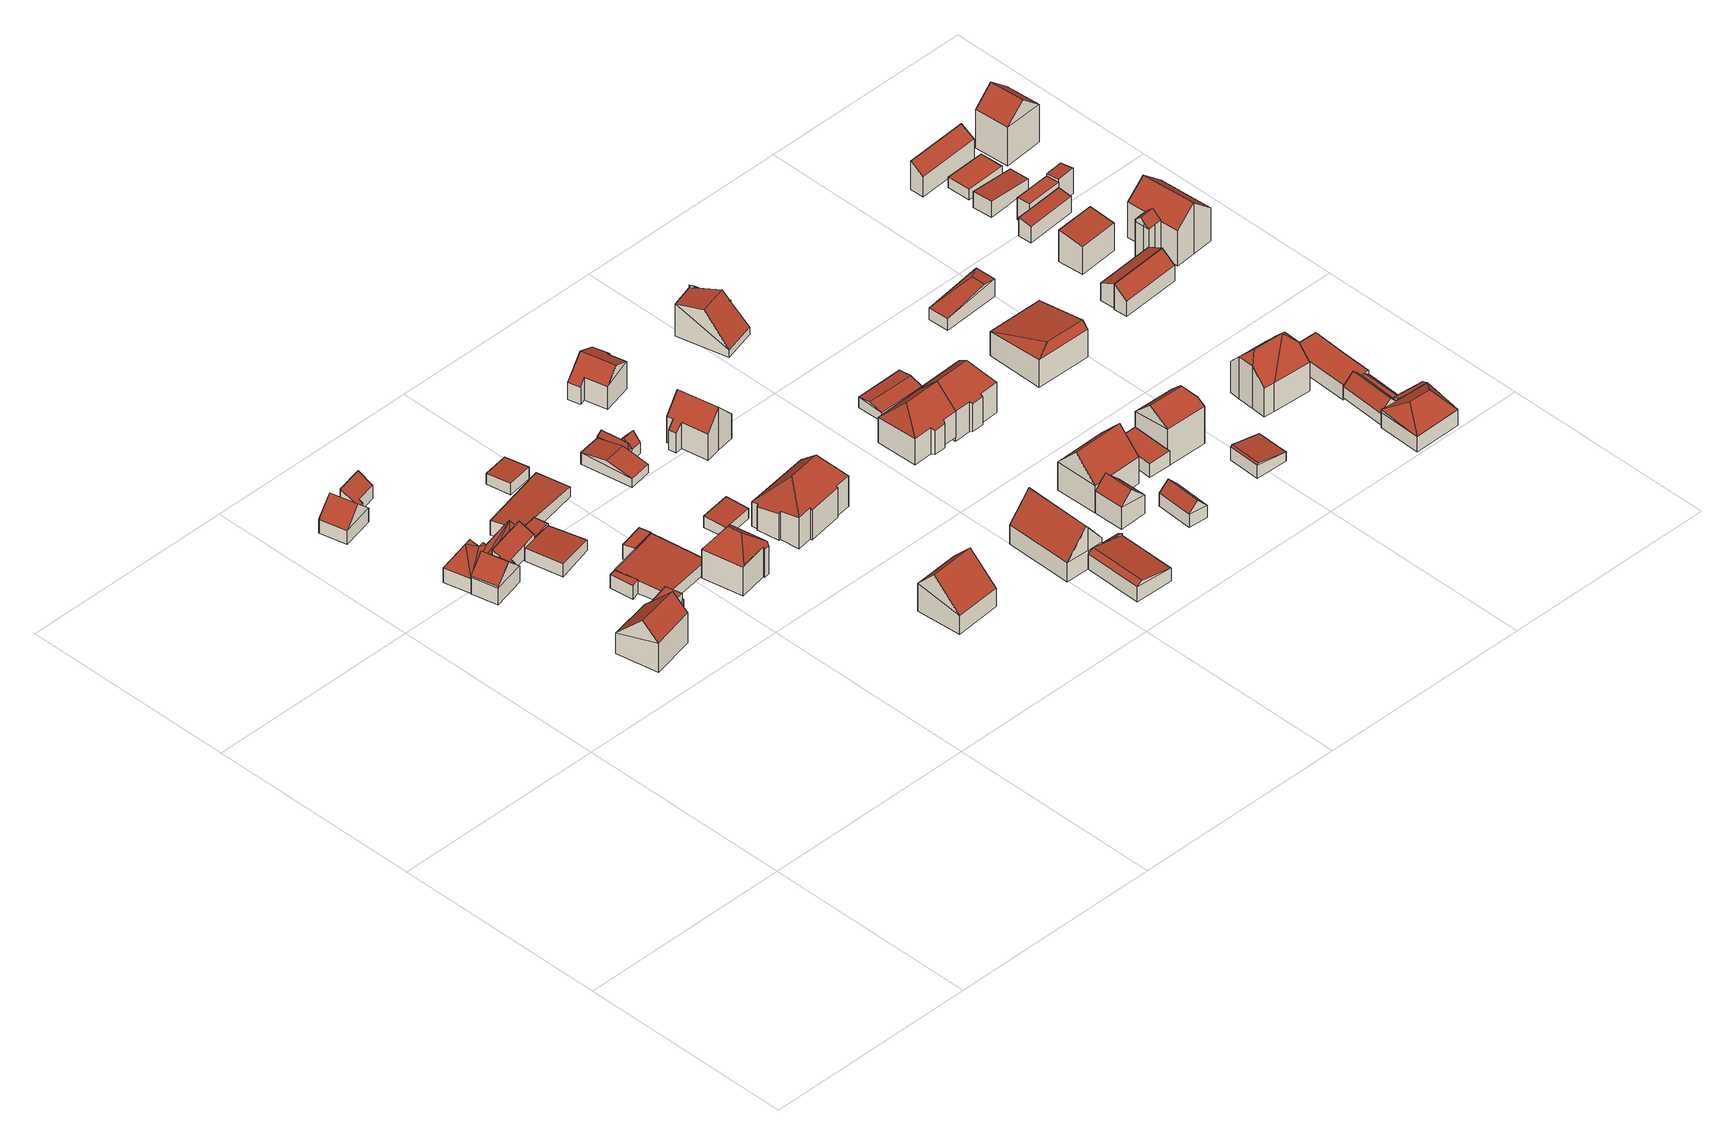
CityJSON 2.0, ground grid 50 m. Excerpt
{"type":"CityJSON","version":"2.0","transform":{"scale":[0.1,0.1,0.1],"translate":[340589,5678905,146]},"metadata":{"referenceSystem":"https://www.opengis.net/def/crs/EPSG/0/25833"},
"CityObjects":{
"building1":{"type":"Building","attributes":{"Dachtyp_tdc":"tdcFreeFormRoof","Gemeindeschluessel":14729160,"Dachneigung":44.29,"QualitaetDacherkennung":62,"Geometrietyp2DReferenz":"3000","function":"31001_9998","roofType":"5000","measuredHeight":11.26},"geometry":[{"type":"MultiSurface","lod":"2","boundaries":[[[0,1,2,3]],[[1,4,5,2]],[[4,6,7,5]],[[6,8,9,7]],[[8,0,3,9]],[[10,8,6,4,11]],[[1,0,10,11]],[[4,1,11]],[[0,8,10]],[[3,2,5,7,9]]],"semantics":{"surfaces":[{"type":"WallSurface"},{"type":"RoofSurface"},{"type":"GroundSurface"}],"values":[0,0,0,0,0,1,1,0,0,2]}}]},
"building2":{"type":"Building","attributes":{"Gemeindeschluessel":14729160,"Geometrietyp2DReferenz":"3000","function":"31001_9998","roofType":"9999"},"children":["building2-1","building2-2"]},
"building2-1":{"type":"BuildingPart","attributes":{"Dachtyp_tdc":"tdcPolyFlatRoof","Dachneigung":32.42,"QualitaetDacherkennung":75,"Geometrietyp2DReferenz":"3000","roofType":"2100","measuredHeight":5.47},"parents":["building2"],"geometry":[{"type":"MultiSurface","lod":"2","boundaries":[[[12,13,14,15]],[[13,16,17,14]],[[16,18,19,17]],[[20,21,22,23,24]],[[21,12,15,22]],[[21,20,25,18,16,13,12]],[[15,14,17,19,23,22]],[[24,25,20]],[[23,19,18,25,24]]],"semantics":{"surfaces":[{"type":"WallSurface"},{"type":"RoofSurface"},{"type":"GroundSurface"},{"type":"ClosureSurface"}],"values":[0,0,0,0,0,1,2,0,3]}}]},
"building2-2":{"type":"BuildingPart","attributes":{"Dachtyp_tdc":"tdcGableRoof","Dachneigung":44.5,"QualitaetDacherkennung":77,"Geometrietyp2DReferenz":"3000","roofType":"3100","measuredHeight":7.28},"parents":["building2"],"geometry":[{"type":"MultiSurface","lod":"2","boundaries":[[[26,24,23,27]],[[28,19,18]],[[28,29,30,19]],[[29,31,32,30]],[[31,26,27,32]],[[31,33,34,26]],[[24,34,33,29,28,25]],[[29,33,31]],[[26,34,24]],[[27,23,19,30,32]],[[18,25,28]],[[19,23,24,25,18]]],"semantics":{"surfaces":[{"type":"WallSurface"},{"type":"RoofSurface"},{"type":"GroundSurface"},{"type":"ClosureSurface"}],"values":[0,0,0,0,0,1,1,0,0,2,0,3]}}]},
"building3":{"type":"Building","attributes":{"Gemeindeschluessel":14729160,"Geometrietyp2DReferenz":"3000","function":"31001_9998","roofType":"9999"},"children":["building3-1","building3-2"]},
"building3-1":{"type":"BuildingPart","attributes":{"Dachtyp_tdc":"tdcGableRoof","Dachneigung":43.63,"QualitaetDacherkennung":78,"Geometrietyp2DReferenz":"3000","roofType":"3100","measuredHeight":8.02},"parents":["building3"],"geometry":[{"type":"MultiSurface","lod":"2","boundaries":[[[35,36,37,38]],[[39,40,41,42,43]],[[40,44,45,41]],[[44,46,47,45]],[[46,35,38,47]],[[48,49,50,51]],[[36,50,49,44,40,39]],[[36,39,52]],[[44,49,48,46]],[[35,51,50,36]],[[46,48,51,35]],[[38,37,42,41,45,47]],[[43,52,39]],[[42,37,36,52,43]]],"semantics":{"surfaces":[{"type":"WallSurface"},{"type":"RoofSurface"},{"type":"GroundSurface"},{"type":"ClosureSurface"}],"values":[0,0,0,0,0,1,1,0,0,0,0,2,0,3]}}]},
"building3-2":{"type":"BuildingPart","attributes":{"Dachtyp_tdc":"tdcPolyFlatRoof","Dachneigung":31.48,"QualitaetDacherkennung":49,"Geometrietyp2DReferenz":"3000","roofType":"2100","measuredHeight":5.36},"parents":["building3"],"geometry":[{"type":"MultiSurface","lod":"2","boundaries":[[[53,54,55,56]],[[54,57,58,55]],[[57,59,60,58]],[[59,43,42,60]],[[61,62,63,37,36]],[[62,64,65,63]],[[64,53,56,65]],[[64,62,61,52,43,59,57,54,53]],[[56,55,58,60,42,37,63,65]],[[36,52,61]],[[37,42,43,52,36]]],"semantics":{"surfaces":[{"type":"WallSurface"},{"type":"RoofSurface"},{"type":"GroundSurface"},{"type":"ClosureSurface"}],"values":[0,0,0,0,0,0,0,1,2,0,3]}}]},
"building4":{"type":"Building","attributes":{"Dachtyp_tdc":"tdcFreeFormRoof","Gemeindeschluessel":14729160,"Dachneigung":59.2,"QualitaetDacherkennung":17,"Geometrietyp2DReferenz":"3000","function":"31001_9998","roofType":"5000","measuredHeight":8.73},"geometry":[{"type":"MultiSurface","lod":"2","boundaries":[[[66,67,68,69]],[[67,70,71,68]],[[70,72,73,71]],[[72,74,75,73]],[[74,76,77,75]],[[76,78,79,77]],[[78,80,81,79]],[[80,82,83,81]],[[82,84,85,83]],[[84,86,87,85]],[[86,66,69,87]],[[88,89,90]],[[89,86,91]],[[86,89,88]],[[92,89,91]],[[86,93,91]],[[84,93,86]],[[82,93,84]],[[93,82,80]],[[93,80,78]],[[78,91,93]],[[76,91,78]],[[91,76,74]],[[92,91,74,72]],[[89,92,72,70]],[[90,89,70,67]],[[88,90,67,66]],[[88,66,86]],[[69,68,71,73,75,77,79,81,83,85,87]]],"semantics":{"surfaces":[{"type":"WallSurface"},{"type":"RoofSurface"},{"type":"GroundSurface"}],"values":[0,0,0,0,0,0,0,0,0,0,0,1,1,1,1,1,1,1,1,1,1,1,1,1,1,1,1,1,2]}}]},
"building5":{"type":"Building","attributes":{"Gemeindeschluessel":14729160,"Geometrietyp2DReferenz":"3000","function":"31001_9998","roofType":"9999"},"children":["building5-1","building5-2","building5-3","building5-4"]},
"building5-1":{"type":"BuildingPart","attributes":{"Dachtyp_tdc":"tdcPolyFlatRoof","Dachneigung":0,"QualitaetDacherkennung":71,"Geometrietyp2DReferenz":"3000","roofType":"1000","measuredHeight":3.62},"parents":["building5"],"geometry":[{"type":"MultiSurface","lod":"2","boundaries":[[[94,95,96,97,98]],[[99,100,101,102,103]],[[100,94,98,101]],[[100,99,95,94]],[[98,97,102,101]],[[103,96,95,99]],[[103,102,97,96]]],"semantics":{"surfaces":[{"type":"WallSurface"},{"type":"RoofSurface"},{"type":"GroundSurface"},{"type":"ClosureSurface"}],"values":[0,0,0,1,2,0,3]}}]},
"building5-2":{"type":"BuildingPart","attributes":{"Dachtyp_tdc":"tdcPolyFlatRoof","Dachneigung":2.89,"QualitaetDacherkennung":55,"Geometrietyp2DReferenz":"3000","roofType":"2100","measuredHeight":3.48},"parents":["building5"],"geometry":[{"type":"MultiSurface","lod":"2","boundaries":[[[104,105,106,107]],[[105,108,109,106]],[[108,110,111,109]],[[110,112,113,111]],[[114,115,116,117]],[[118,103,102,119,120]],[[96,104,107,97]],[[96,103,118,121,122,115,114,112,110,108,105,104]],[[107,106,109,111,113,117,116,119,102,97]],[[117,113,112,114]],[[120,121,118]],[[119,116,115,122,121,120]],[[97,102,103,96]]],"semantics":{"surfaces":[{"type":"WallSurface"},{"type":"RoofSurface"},{"type":"GroundSurface"},{"type":"ClosureSurface"}],"values":[0,0,0,0,0,0,0,1,2,3,0,3,3]}}]},
"building5-3":{"type":"BuildingPart","attributes":{"Dachtyp_tdc":"tdcPolyFlatRoof","Dachneigung":0,"QualitaetDacherkennung":49,"Geometrietyp2DReferenz":"3000","roofType":"1000","measuredHeight":4.43},"parents":["building5"],"geometry":[{"type":"MultiSurface","lod":"2","boundaries":[[[123,124,125,113,112]],[[124,126,127,125]],[[126,128,114,117,127]],[[128,126,124,123]],[[113,125,127,117]],[[112,114,128,123]],[[112,113,117,114]]],"semantics":{"surfaces":[{"type":"WallSurface"},{"type":"RoofSurface"},{"type":"GroundSurface"},{"type":"ClosureSurface"}],"values":[0,0,0,1,2,0,3]}}]},
"building5-4":{"type":"BuildingPart","attributes":{"Dachtyp_tdc":"tdcPolyFlatRoof","Dachneigung":0,"QualitaetDacherkennung":79,"Geometrietyp2DReferenz":"3000","roofType":"1000","measuredHeight":3.35},"parents":["building5"],"geometry":[{"type":"MultiSurface","lod":"2","boundaries":[[[129,130,131,116,115]],[[130,132,133,131]],[[132,120,119,133]],[[120,132,130,129,121]],[[116,131,133,119]],[[115,121,129]],[[116,119,120,121,115]]],"semantics":{"surfaces":[{"type":"WallSurface"},{"type":"RoofSurface"},{"type":"GroundSurface"},{"type":"ClosureSurface"}],"values":[0,0,0,1,2,0,3]}}]},
"building6":{"type":"Building","attributes":{"Gemeindeschluessel":14729160,"Geometrietyp2DReferenz":"3000","function":"31001_9998","roofType":"9999"},"children":["building6-1","building6-2","building6-3"]},
"building6-1":{"type":"BuildingPart","attributes":{"Dachtyp_tdc":"tdcPolyFlatRoof","Dachneigung":3.39,"QualitaetDacherkennung":78,"Geometrietyp2DReferenz":"3000","roofType":"2100","measuredHeight":3.16},"parents":["building6"],"geometry":[{"type":"MultiSurface","lod":"2","boundaries":[[[134,135,136,137]],[[135,138,139,136]],[[138,140,141,139]],[[142,134,137,143]],[[142,140,138,135,134]],[[137,136,139,141,143]],[[142,143,141,140]]],"semantics":{"surfaces":[{"type":"WallSurface"},{"type":"RoofSurface"},{"type":"GroundSurface"},{"type":"ClosureSurface"}],"values":[0,0,0,0,1,2,3]}}]},
"building6-2":{"type":"BuildingPart","attributes":{"Dachtyp_tdc":"tdcPolyFlatRoof","Dachneigung":3.3,"QualitaetDacherkennung":78,"Geometrietyp2DReferenz":"3000","roofType":"2100","measuredHeight":3.62},"parents":["building6"],"geometry":[{"type":"MultiSurface","lod":"2","boundaries":[[[144,145,146,147,148]],[[145,149,150,146]],[[149,151,152,150]],[[151,153,154,152]],[[153,155,156,154]],[[155,157,158,156]],[[155,153,151,149,145,144,159,157]],[[158,147,146,150,152,154,156]],[[148,159,144]],[[147,158,157,159,148]]],"semantics":{"surfaces":[{"type":"WallSurface"},{"type":"RoofSurface"},{"type":"GroundSurface"},{"type":"ClosureSurface"}],"values":[0,0,0,0,0,0,1,2,0,3]}}]},
"building6-3":{"type":"BuildingPart","attributes":{"Dachtyp_tdc":"tdcPolyFlatRoof","Dachneigung":5.77,"QualitaetDacherkennung":72,"Geometrietyp2DReferenz":"3000","roofType":"2100","measuredHeight":3.43},"parents":["building6"],"geometry":[{"type":"MultiSurface","lod":"2","boundaries":[[[160,148,147,141,140]],[[161,162,156,158,157]],[[162,163,142,143,156]],[[163,162,161,159,148,160]],[[141,147,158,156,143]],[[161,157,159]],[[157,158,147,148,159]],[[140,142,163,160]],[[140,141,143,142]]],"semantics":{"surfaces":[{"type":"WallSurface"},{"type":"RoofSurface"},{"type":"GroundSurface"},{"type":"ClosureSurface"}],"values":[0,0,0,1,2,0,3,0,3]}}]},
"building7":{"type":"Building","attributes":{"Dachtyp_tdc":"tdcFreeFormRoof","Gemeindeschluessel":14729160,"Dachneigung":41.88,"QualitaetDacherkennung":69,"Geometrietyp2DReferenz":"3000","function":"31001_9998","roofType":"5000","measuredHeight":11.34},"geometry":[{"type":"MultiSurface","lod":"2","boundaries":[[[164,165,166,167]],[[165,168,169,166]],[[168,170,171,169]],[[170,172,173,171]],[[172,174,175,173]],[[174,176,177,175]],[[176,178,179,177]],[[178,164,167,179]],[[174,172,180,181,182,176]],[[183,168,165,164]],[[180,170,168,183,181]],[[182,181,183,164,178]],[[172,170,180]],[[178,176,182]],[[167,166,169,171,173,175,177,179]]],"semantics":{"surfaces":[{"type":"WallSurface"},{"type":"RoofSurface"},{"type":"GroundSurface"}],"values":[0,0,0,0,0,0,0,0,1,1,1,1,0,0,2]}}]},
"building8":{"type":"Building","attributes":{"Dachtyp_tdc":"tdcPolyFlatRoof","Gemeindeschluessel":14729160,"Dachneigung":2.56,"QualitaetDacherkennung":81,"Geometrietyp2DReferenz":"3000","function":"31001_9998","roofType":"2100","measuredHeight":2.87},"geometry":[{"type":"MultiSurface","lod":"2","boundaries":[[[184,185,186,187]],[[185,188,189,186]],[[188,190,191,189]],[[190,184,187,191]],[[190,188,185,184]],[[187,186,189,191]]],"semantics":{"surfaces":[{"type":"WallSurface"},{"type":"RoofSurface"},{"type":"GroundSurface"}],"values":[0,0,0,0,1,2]}}]},
"building9":{"type":"Building","attributes":{"Dachtyp_tdc":"tdcGableRoof","Gemeindeschluessel":14729160,"Dachneigung":45.86,"QualitaetDacherkennung":76,"Geometrietyp2DReferenz":"3000","function":"31001_9998","roofType":"3100","measuredHeight":11.27},"geometry":[{"type":"MultiSurface","lod":"2","boundaries":[[[192,193,194,195]],[[193,196,197,194]],[[196,198,199,197]],[[198,192,195,199]],[[196,193,200]],[[192,198,201]],[[193,192,201,200]],[[198,196,200,201]],[[195,194,197,199]]],"semantics":{"surfaces":[{"type":"WallSurface"},{"type":"RoofSurface"},{"type":"GroundSurface"}],"values":[0,0,0,0,0,0,1,1,2]}}]},
"building10":{"type":"Building","attributes":{"Dachtyp_tdc":"tdcPolyFlatRoof","Gemeindeschluessel":14729160,"Dachneigung":4.29,"QualitaetDacherkennung":71,"Geometrietyp2DReferenz":"3000","function":"31001_9998","roofType":"2100","measuredHeight":2.87},"geometry":[{"type":"MultiSurface","lod":"2","boundaries":[[[202,203,204,205]],[[203,206,207,204]],[[206,208,209,207]],[[208,202,205,209]],[[208,206,203,202]],[[205,204,207,209]]],"semantics":{"surfaces":[{"type":"WallSurface"},{"type":"RoofSurface"},{"type":"GroundSurface"}],"values":[0,0,0,0,1,2]}}]},
"building11":{"type":"Building","attributes":{"Gemeindeschluessel":14729160,"Geometrietyp2DReferenz":"3000","function":"31001_9998","roofType":"9999"},"children":["building11-1","building11-2","building11-3"]},
"building11-1":{"type":"BuildingPart","attributes":{"Dachtyp_tdc":"tdcGableRoof","Dachneigung":15.45,"QualitaetDacherkennung":62,"Geometrietyp2DReferenz":"3000","roofType":"3100","measuredHeight":3.83},"parents":["building11"],"geometry":[{"type":"MultiSurface","lod":"2","boundaries":[[[210,211,212,213]],[[214,215,216,217]],[[215,210,213,216]],[[210,215,218]],[[211,210,218,219,220]],[[215,214,219,218]],[[213,212,221,217,216]],[[214,217,221,222]],[[222,221,212,211]],[[222,223,220,219,214]],[[211,220,223,222]]],"semantics":{"surfaces":[{"type":"WallSurface"},{"type":"RoofSurface"},{"type":"GroundSurface"},{"type":"ClosureSurface"}],"values":[0,0,0,0,1,1,2,0,3,0,3]}}]},
"building11-2":{"type":"BuildingPart","attributes":{"Dachtyp_tdc":"tdcGableRoof","Dachneigung":49.62,"QualitaetDacherkennung":83,"Geometrietyp2DReferenz":"3000","roofType":"3100","measuredHeight":4.75},"parents":["building11"],"geometry":[{"type":"MultiSurface","lod":"2","boundaries":[[[224,225,226,227]],[[225,228,229,226]],[[228,230,231,229]],[[228,225,232]],[[225,224,233,234,232]],[[230,228,232,234,235]],[[227,226,229,231]],[[224,227,231,230]],[[235,234,233]],[[230,235,233,224]]],"semantics":{"surfaces":[{"type":"WallSurface"},{"type":"RoofSurface"},{"type":"GroundSurface"},{"type":"ClosureSurface"}],"values":[0,0,0,0,1,1,2,3,0,3]}}]},
"building11-3":{"type":"BuildingPart","attributes":{"Dachtyp_tdc":"tdcFreeFormRoof","Dachneigung":71.65,"QualitaetDacherkennung":43,"Geometrietyp2DReferenz":"3000","roofType":"5000","measuredHeight":4.68},"parents":["building11"],"geometry":[{"type":"MultiSurface","lod":"2","boundaries":[[[236,237,224,227,238]],[[239,223,222,221,231,230]],[[240,236,238,212,211]],[[241,223,239]],[[242,241,239,235,233,237,236]],[[242,236,240]],[[241,242,240,220,223]],[[238,227,231,221,212]],[[230,235,239]],[[224,237,233]],[[230,231,227,224]],[[230,224,233,235]],[[211,220,240]],[[212,221,222,211]],[[211,222,223,220]]],"semantics":{"surfaces":[{"type":"WallSurface"},{"type":"RoofSurface"},{"type":"GroundSurface"},{"type":"ClosureSurface"}],"values":[0,0,0,1,1,1,1,2,0,0,3,3,0,3,3]}}]},
"building12":{"type":"Building","attributes":{"Dachtyp_tdc":"tdcHipRoof","Gemeindeschluessel":14729160,"Dachneigung":47.53,"QualitaetDacherkennung":50,"Geometrietyp2DReferenz":"3000","function":"31001_9998","roofType":"3200","measuredHeight":13.21},"geometry":[{"type":"MultiSurface","lod":"2","boundaries":[[[243,244,245,246]],[[244,247,248,245]],[[247,249,250,248]],[[249,251,252,250]],[[251,253,254,252]],[[253,255,256,254]],[[255,257,258,256]],[[257,259,260,258]],[[259,261,262,260]],[[261,263,264,262]],[[263,265,266,264]],[[265,267,268,266]],[[267,269,270,268]],[[269,271,272,270]],[[271,273,274,272]],[[273,275,276,274]],[[275,243,246,276]],[[271,269,267,265,263,261,259,277]],[[257,255,253,251,249,247,278]],[[259,257,278,277]],[[247,244,243,275,273,271,277,278]],[[246,245,248,250,252,254,256,258,260,262,264,266,268,270,272,274,276]]],"semantics":{"surfaces":[{"type":"WallSurface"},{"type":"RoofSurface"},{"type":"GroundSurface"}],"values":[0,0,0,0,0,0,0,0,0,0,0,0,0,0,0,0,0,1,1,1,1,2]}}]},
"building13":{"type":"Building","attributes":{"Dachtyp_tdc":"tdcGableRoof","Gemeindeschluessel":14729160,"Dachneigung":47.39,"QualitaetDacherkennung":77,"Geometrietyp2DReferenz":"3000","function":"31001_9998","roofType":"3100","measuredHeight":10.68},"geometry":[{"type":"MultiSurface","lod":"2","boundaries":[[[279,280,281,282]],[[280,283,284,281]],[[283,285,286,284]],[[285,287,288,286]],[[287,289,290,288]],[[289,291,292,290]],[[291,293,294,292]],[[293,295,296,294]],[[295,297,298,296]],[[297,279,282,298]],[[293,291,289,287]],[[287,285,283,280,279,297,295,293]],[[282,281,284,286,288,290,292,294,296,298]]],"semantics":{"surfaces":[{"type":"WallSurface"},{"type":"RoofSurface"},{"type":"GroundSurface"}],"values":[0,0,0,0,0,0,0,0,0,0,1,1,2]}}]},
"building14":{"type":"Building","attributes":{"Dachtyp_tdc":"tdcFreeFormRoof","Gemeindeschluessel":14729160,"Dachneigung":42.83,"QualitaetDacherkennung":66,"Geometrietyp2DReferenz":"3000","function":"31001_9998","roofType":"5000","measuredHeight":8.63},"geometry":[{"type":"MultiSurface","lod":"2","boundaries":[[[299,300,301,302]],[[300,303,304,301]],[[303,305,306,304]],[[305,307,308,306]],[[307,309,310,308]],[[309,311,312,310]],[[311,313,314,312]],[[313,299,302,314]],[[315,309,307,305,303,316]],[[311,315,316,300,299,313]],[[303,300,316]],[[311,309,315]],[[302,301,304,306,308,310,312,314]]],"semantics":{"surfaces":[{"type":"WallSurface"},{"type":"RoofSurface"},{"type":"GroundSurface"}],"values":[0,0,0,0,0,0,0,0,1,1,0,0,2]}}]},
"building15":{"type":"Building","attributes":{"Gemeindeschluessel":14729160,"Geometrietyp2DReferenz":"3000","function":"31001_9998","roofType":"9999"},"children":["building15-1","building15-2","building15-3"]},
"building15-1":{"type":"BuildingPart","attributes":{"Dachtyp_tdc":"tdcGableRoof","Dachneigung":10.14,"QualitaetDacherkennung":45,"Geometrietyp2DReferenz":"3000","roofType":"3100","measuredHeight":4.62},"parents":["building15"],"geometry":[{"type":"MultiSurface","lod":"2","boundaries":[[[317,318,319,320]],[[321,322,323,324]],[[322,317,320,323]],[[317,322,325]],[[318,317,325,326]],[[322,321,327,328,326,325]],[[320,319,329,324,323]],[[321,324,329,330]],[[330,329,319,318]],[[331,328,327]],[[330,331,327,321]],[[318,326,328,331,330]]],"semantics":{"surfaces":[{"type":"WallSurface"},{"type":"RoofSurface"},{"type":"GroundSurface"},{"type":"ClosureSurface"}],"values":[0,0,0,0,1,1,2,3,3,0,3,3]}}]},
"building15-2":{"type":"BuildingPart","attributes":{"Dachtyp_tdc":"tdcPolyFlatRoof","Dachneigung":24.96,"QualitaetDacherkennung":44,"Geometrietyp2DReferenz":"3000","roofType":"2100","measuredHeight":3.6},"parents":["building15"],"geometry":[{"type":"MultiSurface","lod":"2","boundaries":[[[332,333,321,324,334]],[[335,332,334,336]],[[335,331,327,333,332]],[[334,324,329,336]],[[327,321,333]],[[330,329,324,321]],[[331,330,321,327]],[[335,336,329,330,331]]],"semantics":{"surfaces":[{"type":"WallSurface"},{"type":"RoofSurface"},{"type":"GroundSurface"},{"type":"ClosureSurface"}],"values":[0,0,1,2,0,3,3,3]}}]},
"building15-3":{"type":"BuildingPart","attributes":{"Dachtyp_tdc":"tdcGableRoof","Dachneigung":51.23,"QualitaetDacherkennung":53,"Geometrietyp2DReferenz":"3000","roofType":"3100","measuredHeight":10.99},"parents":["building15"],"geometry":[{"type":"MultiSurface","lod":"2","boundaries":[[[337,338,339,340]],[[338,341,335,336,339]],[[342,343,344,319,318]],[[343,337,340,344]],[[343,345,346,337]],[[347,348,346,345,349,350]],[[341,347,350,351]],[[351,350,349,342]],[[342,349,345,343]],[[338,348,347,341]],[[337,346,348,338]],[[340,339,336,329,319,344]],[[331,335,341,351,328]],[[331,330,329,336,335]],[[318,326,328,351,342]],[[319,329,330,318]],[[318,330,331,328,326]]],"semantics":{"surfaces":[{"type":"WallSurface"},{"type":"RoofSurface"},{"type":"GroundSurface"},{"type":"ClosureSurface"}],"values":[0,0,0,0,1,1,0,0,0,0,0,2,0,3,0,3,3]}}]},
"building16":{"type":"Building","attributes":{"Dachtyp_tdc":"tdcHipAndGableRoof","Gemeindeschluessel":14729160,"Dachneigung":43.55,"QualitaetDacherkennung":73,"Geometrietyp2DReferenz":"3000","function":"31001_9998","roofType":"5000","measuredHeight":11.09},"geometry":[{"type":"MultiSurface","lod":"2","boundaries":[[[352,353,354,355]],[[353,356,357,354]],[[356,358,359,357]],[[358,360,361,359]],[[360,362,363,361]],[[362,364,365,363]],[[364,366,367,365]],[[366,368,369,367]],[[368,352,355,369]],[[364,362,370]],[[362,360,358,356,353,352,368,370]],[[368,366,364,370]],[[355,354,357,359,361,363,365,367,369]]],"semantics":{"surfaces":[{"type":"WallSurface"},{"type":"RoofSurface"},{"type":"GroundSurface"}],"values":[0,0,0,0,0,0,0,0,0,1,1,1,2]}}]},
"building17":{"type":"Building","attributes":{"Gemeindeschluessel":14729160,"Geometrietyp2DReferenz":"3000","function":"31001_9998","roofType":"9999"},"children":["building17-1","building17-2"]},
"building17-1":{"type":"BuildingPart","attributes":{"Dachtyp_tdc":"tdcGableRoof","Dachneigung":46.91,"QualitaetDacherkennung":83,"Geometrietyp2DReferenz":"3000","roofType":"3100","measuredHeight":12.1},"parents":["building17"],"geometry":[{"type":"MultiSurface","lod":"2","boundaries":[[[371,372,373,374]],[[372,375,376,373]],[[377,371,374,378,379]],[[375,372,380]],[[371,377,381]],[[372,371,381,380]],[[377,382,383,375,380,381]],[[374,373,376,384,378]],[[384,376,375,383,385]],[[379,382,377]],[[379,378,384,385]],[[379,385,383,382]]],"semantics":{"surfaces":[{"type":"WallSurface"},{"type":"RoofSurface"},{"type":"GroundSurface"},{"type":"ClosureSurface"}],"values":[0,0,0,0,0,1,1,2,0,0,3,3]}}]},
"building17-2":{"type":"BuildingPart","attributes":{"Dachtyp_tdc":"tdcGableRoof","Dachneigung":45.16,"QualitaetDacherkennung":83,"Geometrietyp2DReferenz":"3000","roofType":"3100","measuredHeight":8.32},"parents":["building17"],"geometry":[{"type":"MultiSurface","lod":"2","boundaries":[[[386,379,378,387]],[[385,388,389,384]],[[388,386,387,389]],[[386,388,390]],[[379,386,390,391,382]],[[388,385,383,391,390]],[[387,378,384,389]],[[385,384,378,379]],[[382,391,383]],[[379,382,383,385]]],"semantics":{"surfaces":[{"type":"WallSurface"},{"type":"RoofSurface"},{"type":"GroundSurface"},{"type":"ClosureSurface"}],"values":[0,0,0,0,1,1,2,3,0,3]}}]},
"building18":{"type":"Building","attributes":{"Gemeindeschluessel":14729160,"Geometrietyp2DReferenz":"3000","function":"31001_9998","roofType":"9999"},"children":["building18-1","building18-2"]},
"building18-1":{"type":"BuildingPart","attributes":{"Dachtyp_tdc":"tdcPolyFlatRoof","Dachneigung":42.29,"QualitaetDacherkennung":52,"Geometrietyp2DReferenz":"3000","roofType":"2100","measuredHeight":8.62},"parents":["building18"],"geometry":[{"type":"MultiSurface","lod":"2","boundaries":[[[392,393,394,395,396,397]],[[398,399,400,401,402]],[[399,392,397,400]],[[399,398,403,404,393,392]],[[397,396,401,400]],[[402,403,398]],[[394,393,404]],[[401,396,395,402]],[[402,395,394,404,403]]],"semantics":{"surfaces":[{"type":"WallSurface"},{"type":"RoofSurface"},{"type":"GroundSurface"},{"type":"ClosureSurface"}],"values":[0,0,0,1,2,0,0,3,3]}}]},
"building18-2":{"type":"BuildingPart","attributes":{"Dachtyp_tdc":"tdcGableRoof","Dachneigung":53.35,"QualitaetDacherkennung":23,"Geometrietyp2DReferenz":"3000","roofType":"3100","measuredHeight":9.37},"parents":["building18"],"geometry":[{"type":"MultiSurface","lod":"2","boundaries":[[[405,406,407,408]],[[406,409,410,407]],[[409,402,401,410]],[[409,406,411]],[[406,405,394,404,412,411]],[[402,409,411,412,403]],[[408,407,410,401,396]],[[405,408,396,395]],[[395,396,401,402]],[[403,412,404]],[[395,394,405]],[[402,403,404,394,395]]],"semantics":{"surfaces":[{"type":"WallSurface"},{"type":"RoofSurface"},{"type":"GroundSurface"},{"type":"ClosureSurface"}],"values":[0,0,0,0,1,1,2,0,3,0,0,3]}}]},
"building19":{"type":"Building","attributes":{"Dachtyp_tdc":"tdcGableRoof","Gemeindeschluessel":14729160,"Dachneigung":47.07,"QualitaetDacherkennung":86,"Geometrietyp2DReferenz":"3000","function":"31001_9998","roofType":"3100","measuredHeight":5.53},"geometry":[{"type":"MultiSurface","lod":"2","boundaries":[[[413,414,415,416]],[[414,417,418,415]],[[417,419,420,418]],[[419,413,416,420]],[[417,414,421]],[[413,419,422]],[[414,413,422,421]],[[419,417,421,422]],[[416,415,418,420]]],"semantics":{"surfaces":[{"type":"WallSurface"},{"type":"RoofSurface"},{"type":"GroundSurface"}],"values":[0,0,0,0,0,0,1,1,2]}}]},
"building20":{"type":"Building","attributes":{"Dachtyp_tdc":"tdcGableRoof","Gemeindeschluessel":14729160,"Dachneigung":16.82,"QualitaetDacherkennung":42,"Geometrietyp2DReferenz":"3000","function":"31001_9998","roofType":"3100","measuredHeight":3.08},"geometry":[{"type":"MultiSurface","lod":"2","boundaries":[[[423,424,425,426]],[[424,427,428,425]],[[427,429,430,428]],[[429,423,426,430]],[[427,424,431]],[[423,429,432]],[[424,423,432,431]],[[429,427,431,432]],[[426,425,428,430]]],"semantics":{"surfaces":[{"type":"WallSurface"},{"type":"RoofSurface"},{"type":"GroundSurface"}],"values":[0,0,0,0,0,0,1,1,2]}}]},
"building21":{"type":"Building","attributes":{"Dachtyp_tdc":"tdcHipAndGableRoof","Gemeindeschluessel":14729160,"Dachneigung":43.87,"QualitaetDacherkennung":75,"Geometrietyp2DReferenz":"3000","function":"31001_9998","roofType":"5000","measuredHeight":12.11},"geometry":[{"type":"MultiSurface","lod":"2","boundaries":[[[433,434,435,436]],[[434,437,438,435]],[[437,439,440,438]],[[439,441,442,440]],[[441,443,444,442]],[[443,445,446,444]],[[445,447,448,446]],[[447,449,450,448]],[[449,433,436,450]],[[445,443,451]],[[443,441,439,451]],[[439,437,434,433,449,447,445,451]],[[436,435,438,440,442,444,446,448,450]]],"semantics":{"surfaces":[{"type":"WallSurface"},{"type":"RoofSurface"},{"type":"GroundSurface"}],"values":[0,0,0,0,0,0,0,0,0,1,1,1,2]}}]},
"building22":{"type":"Building","attributes":{"Dachtyp_tdc":"tdcPolyFlatRoof","Gemeindeschluessel":14729160,"Dachneigung":3.06,"QualitaetDacherkennung":79,"Geometrietyp2DReferenz":"3000","function":"31001_9998","roofType":"2100","measuredHeight":3.6},"geometry":[{"type":"MultiSurface","lod":"2","boundaries":[[[452,453,454,455]],[[453,456,457,454]],[[456,458,459,457]],[[458,452,455,459]],[[458,456,453,452]],[[455,454,457,459]]],"semantics":{"surfaces":[{"type":"WallSurface"},{"type":"RoofSurface"},{"type":"GroundSurface"}],"values":[0,0,0,0,1,2]}}]},
"building23":{"type":"Building","attributes":{"Dachtyp_tdc":"tdcGableAndHippedGRoof","Gemeindeschluessel":14729160,"Dachneigung":44.93,"QualitaetDacherkennung":70,"Geometrietyp2DReferenz":"3000","function":"31001_9998","roofType":"9999","measuredHeight":12.17},"geometry":[{"type":"MultiSurface","lod":"2","boundaries":[[[460,461,462,463]],[[461,464,465,462]],[[464,466,467,465]],[[466,460,463,467]],[[464,461,468,469]],[[460,466,470]],[[469,468,471]],[[461,460,470,471,468]],[[466,464,469,471,470]],[[463,462,465,467]]],"semantics":{"surfaces":[{"type":"WallSurface"},{"type":"RoofSurface"},{"type":"GroundSurface"}],"values":[0,0,0,0,0,0,1,1,1,2]}}]},
"building24":{"type":"Building","attributes":{"Dachtyp_tdc":"tdcGableRoof","Gemeindeschluessel":14729160,"Dachneigung":10.03,"QualitaetDacherkennung":50,"Geometrietyp2DReferenz":"3000","function":"31001_9998","roofType":"3100","measuredHeight":3.62},"geometry":[{"type":"MultiSurface","lod":"2","boundaries":[[[472,473,474,475]],[[473,476,477,474]],[[476,478,479,477]],[[478,472,475,479]],[[476,473,480]],[[472,478,481]],[[473,472,481,480]],[[478,476,480,481]],[[475,474,477,479]]],"semantics":{"surfaces":[{"type":"WallSurface"},{"type":"RoofSurface"},{"type":"GroundSurface"}],"values":[0,0,0,0,0,0,1,1,2]}}]},
"building25":{"type":"Building","attributes":{"Dachtyp_tdc":"tdcHipAndGableRoof","Gemeindeschluessel":14729160,"Dachneigung":11.42,"QualitaetDacherkennung":19,"Geometrietyp2DReferenz":"3000","function":"31001_9998","roofType":"5000","measuredHeight":8.4},"geometry":[{"type":"MultiSurface","lod":"2","boundaries":[[[482,483,484,485]],[[483,486,487,484]],[[486,488,489,487]],[[488,482,485,489]],[[486,483,490]],[[482,488,491]],[[483,482,491,490]],[[488,486,490,491]],[[485,484,487,489]]],"semantics":{"surfaces":[{"type":"WallSurface"},{"type":"RoofSurface"},{"type":"GroundSurface"}],"values":[0,0,0,0,1,0,1,1,2]}}]},
"building26":{"type":"Building","attributes":{"Dachtyp_tdc":"tdcHipAndGableRoof","Gemeindeschluessel":14729160,"Dachneigung":10.78,"QualitaetDacherkennung":22,"Geometrietyp2DReferenz":"3000","function":"31001_9998","roofType":"5000","measuredHeight":4.98},"geometry":[{"type":"MultiSurface","lod":"2","boundaries":[[[492,493,494,495]],[[493,496,497,494]],[[496,498,499,497]],[[498,492,495,499]],[[496,493,500]],[[492,498,501]],[[493,492,501,500]],[[498,496,500,501]],[[495,494,497,499]]],"semantics":{"surfaces":[{"type":"WallSurface"},{"type":"RoofSurface"},{"type":"GroundSurface"}],"values":[0,0,0,0,1,0,1,1,2]}}]},
"building27":{"type":"Building","attributes":{"Dachtyp_tdc":"tdcHippedGableRoof","Gemeindeschluessel":14729160,"Dachneigung":45.15,"QualitaetDacherkennung":85,"Geometrietyp2DReferenz":"3000","function":"31001_9998","roofType":"3300","measuredHeight":12.35},"geometry":[{"type":"MultiSurface","lod":"2","boundaries":[[[502,503,504,505]],[[503,506,507,504]],[[506,508,509,507]],[[508,510,511,509]],[[510,512,513,511]],[[512,514,515,513]],[[514,516,517,515]],[[516,518,519,517]],[[518,520,521,519]],[[520,522,523,521]],[[522,524,525,523]],[[524,526,527,525]],[[526,528,529,527]],[[528,502,505,529]],[[520,518,530]],[[510,508,531]],[[518,516,514,531,530]],[[514,512,510,531]],[[524,522,520,530,531]],[[508,506,503,502,528,526,524,531]],[[505,504,507,509,511,513,515,517,519,521,523,525,527,529]]],"semantics":{"surfaces":[{"type":"WallSurface"},{"type":"RoofSurface"},{"type":"GroundSurface"}],"values":[0,0,0,0,0,0,0,0,0,0,0,0,0,0,1,1,1,1,1,1,2]}}]},
"building28":{"type":"Building","attributes":{"Dachtyp_tdc":"tdcGableRoof","Gemeindeschluessel":14729160,"Dachneigung":45.06,"QualitaetDacherkennung":92,"Geometrietyp2DReferenz":"3000","function":"31001_9998","roofType":"3100","measuredHeight":5.33},"geometry":[{"type":"MultiSurface","lod":"2","boundaries":[[[532,533,534,535]],[[533,536,537,534]],[[536,538,539,537]],[[538,532,535,539]],[[536,533,540]],[[532,538,541]],[[533,532,541,540]],[[538,536,540,541]],[[535,534,537,539]]],"semantics":{"surfaces":[{"type":"WallSurface"},{"type":"RoofSurface"},{"type":"GroundSurface"}],"values":[0,0,0,0,0,0,1,1,2]}}]},
"building29":{"type":"Building","attributes":{"Gemeindeschluessel":14729160,"Geometrietyp2DReferenz":"3000","function":"31001_9998","roofType":"9999"},"children":["building29-1","building29-2","building29-3","building29-4"]},
"building29-1":{"type":"BuildingPart","attributes":{"Dachtyp_tdc":"tdcPolyFlatRoof","Dachneigung":20.89,"QualitaetDacherkennung":58,"Geometrietyp2DReferenz":"3000","roofType":"2100","measuredHeight":4.62},"parents":["building29"],"geometry":[{"type":"MultiSurface","lod":"2","boundaries":[[[542,543,544,545,546,547]],[[548,549,550,551,552]],[[549,553,554,555,550]],[[553,549,548,542,547,556]],[[545,544,551,550,555]],[[552,557,543,542,548]],[[552,543,557]],[[551,544,543,552]],[[546,545,555,554]],[[547,546,554,553,556]]],"semantics":{"surfaces":[{"type":"WallSurface"},{"type":"RoofSurface"},{"type":"GroundSurface"},{"type":"ClosureSurface"}],"values":[0,0,0,1,2,0,3,3,3,3]}}]},
"building29-2":{"type":"BuildingPart","attributes":{"Dachtyp_tdc":"tdcHipRoof","Dachneigung":30.67,"QualitaetDacherkennung":79,"Geometrietyp2DReferenz":"3000","roofType":"3200","measuredHeight":7.06},"parents":["building29"],"geometry":[{"type":"MultiSurface","lod":"2","boundaries":[[[558,559,560,561]],[[559,546,545,560]],[[554,562,563,555]],[[562,558,561,563]],[[564,558,565]],[[566,567,568]],[[558,566,568,565]],[[567,556,547,564,565,568]],[[559,564,547,546]],[[554,553,567,566,562]],[[562,566,558]],[[558,564,559]],[[561,560,545,555,563]],[[555,545,546,554]],[[553,556,567]],[[546,547,556,553,554]]],"semantics":{"surfaces":[{"type":"WallSurface"},{"type":"RoofSurface"},{"type":"GroundSurface"},{"type":"ClosureSurface"}],"values":[0,0,0,0,1,1,1,1,0,0,0,0,2,3,0,3]}}]},
"building29-3":{"type":"BuildingPart","attributes":{"Dachtyp_tdc":"tdcFreeFormRoof","Dachneigung":42.02,"QualitaetDacherkennung":29,"Geometrietyp2DReferenz":"3000","roofType":"5000","measuredHeight":3.68},"parents":["building29"],"geometry":[{"type":"MultiSurface","lod":"2","boundaries":[[[569,570,551,544]],[[571,552,551,570]],[[543,572,569,544]],[[552,571,573,557]],[[557,573,572,543]],[[573,571,572]],[[557,543,552]],[[572,571,570,569]],[[552,543,544,551]]],"semantics":{"surfaces":[{"type":"GroundSurface"},{"type":"WallSurface"},{"type":"RoofSurface"},{"type":"ClosureSurface"}],"values":[0,1,1,2,2,3,3,3,3]}}]},
"building29-4":{"type":"BuildingPart","attributes":{"Dachtyp_tdc":"tdcPolyFlatRoof","Dachneigung":0,"QualitaetDacherkennung":85,"Geometrietyp2DReferenz":"3000","roofType":"1000","measuredHeight":3.63},"parents":["building29"],"geometry":[{"type":"MultiSurface","lod":"2","boundaries":[[[574,575,576,577]],[[575,578,579,576]],[[578,580,571,570,579]],[[536,581,582,569,572]],[[581,574,577,582]],[[581,536,580,578,575,574]],[[577,576,579,570,569,582]],[[572,573,571,580,536]],[[572,571,573]],[[569,570,571,572]]],"semantics":{"surfaces":[{"type":"WallSurface"},{"type":"RoofSurface"},{"type":"GroundSurface"},{"type":"ClosureSurface"}],"values":[0,0,0,0,0,1,2,0,3,3]}}]},
"building30":{"type":"Building","attributes":{"Dachtyp_tdc":"tdcPolyFlatRoof","Gemeindeschluessel":14729160,"Dachneigung":39.25,"QualitaetDacherkennung":79,"Geometrietyp2DReferenz":"3000","function":"31001_9998","roofType":"2100","measuredHeight":6.41},"geometry":[{"type":"MultiSurface","lod":"2","boundaries":[[[583,584,585,586]],[[584,587,588,585]],[[587,589,590,588]],[[589,583,586,590]],[[589,587,584,583]],[[586,585,588,590]]],"semantics":{"surfaces":[{"type":"WallSurface"},{"type":"RoofSurface"},{"type":"GroundSurface"}],"values":[0,0,0,0,1,2]}}]},
"building31":{"type":"Building","attributes":{"Dachtyp_tdc":"tdcPolyFlatRoof","Gemeindeschluessel":14729160,"Dachneigung":24.66,"QualitaetDacherkennung":76,"Geometrietyp2DReferenz":"3000","function":"31001_9998","roofType":"2100","measuredHeight":5.96},"geometry":[{"type":"MultiSurface","lod":"2","boundaries":[[[584,591,592,593]],[[591,594,595,592]],[[594,587,596,595]],[[587,584,593,596]],[[587,594,591,584]],[[593,592,595,596]]],"semantics":{"surfaces":[{"type":"WallSurface"},{"type":"RoofSurface"},{"type":"GroundSurface"}],"values":[0,0,0,0,1,2]}}]},
"building32":{"type":"Building","attributes":{"Dachtyp_tdc":"tdcPolyFlatRoof","Gemeindeschluessel":14729160,"Dachneigung":7.95,"QualitaetDacherkennung":73,"Geometrietyp2DReferenz":"3000","function":"31001_9998","roofType":"2100","measuredHeight":7.73},"geometry":[{"type":"MultiSurface","lod":"2","boundaries":[[[597,598,599,600]],[[598,601,602,599]],[[601,603,604,602]],[[603,597,600,604]],[[603,601,598,597]],[[600,599,602,604]]],"semantics":{"surfaces":[{"type":"WallSurface"},{"type":"RoofSurface"},{"type":"GroundSurface"}],"values":[0,0,0,0,1,2]}}]},
"building33":{"type":"Building","attributes":{"Dachtyp_tdc":"tdcPolyFlatRoof","Gemeindeschluessel":14729160,"Dachneigung":10.1,"QualitaetDacherkennung":61,"Geometrietyp2DReferenz":"3000","function":"31001_9998","roofType":"2100","measuredHeight":4.6},"geometry":[{"type":"MultiSurface","lod":"2","boundaries":[[[605,606,607,608]],[[606,609,610,607]],[[609,611,612,610]],[[611,613,614,612]],[[613,605,608,614]],[[613,611,609,606,605]],[[608,607,610,612,614]]],"semantics":{"surfaces":[{"type":"WallSurface"},{"type":"RoofSurface"},{"type":"GroundSurface"}],"values":[0,0,0,0,0,1,2]}}]},
"building34":{"type":"Building","attributes":{"Dachtyp_tdc":"tdcPolyFlatRoof","Gemeindeschluessel":14729160,"Dachneigung":7.07,"QualitaetDacherkennung":53,"Geometrietyp2DReferenz":"3000","function":"31001_9998","roofType":"2100","measuredHeight":4.06},"geometry":[{"type":"MultiSurface","lod":"2","boundaries":[[[615,616,617,618]],[[616,619,620,617]],[[619,621,622,620]],[[621,615,618,622]],[[621,619,616,615]],[[618,617,620,622]]],"semantics":{"surfaces":[{"type":"WallSurface"},{"type":"RoofSurface"},{"type":"GroundSurface"}],"values":[0,0,0,0,1,2]}}]},
"building35":{"type":"Building","attributes":{"Dachtyp_tdc":"tdcPolyFlatRoof","Gemeindeschluessel":14729160,"Dachneigung":3.14,"QualitaetDacherkennung":69,"Geometrietyp2DReferenz":"3000","function":"31001_9998","roofType":"2100","measuredHeight":5.61},"geometry":[{"type":"MultiSurface","lod":"2","boundaries":[[[623,624,625,626]],[[624,627,628,625]],[[627,629,630,628]],[[629,631,632,630]],[[631,623,626,632]],[[631,629,627,624,623]],[[626,625,628,630,632]]],"semantics":{"surfaces":[{"type":"WallSurface"},{"type":"RoofSurface"},{"type":"GroundSurface"}],"values":[0,0,0,0,0,1,2]}}]},
"building36":{"type":"Building","attributes":{"Dachtyp_tdc":"tdcPolyFlatRoof","Gemeindeschluessel":14729160,"Dachneigung":33.39,"QualitaetDacherkennung":64,"Geometrietyp2DReferenz":"3000","function":"31001_9998","roofType":"2100","measuredHeight":7.14},"geometry":[{"type":"MultiSurface","lod":"2","boundaries":[[[633,634,635,636]],[[634,637,638,635]],[[637,639,640,638]],[[639,633,636,640]],[[639,637,634,633]],[[636,635,638,640]]],"semantics":{"surfaces":[{"type":"WallSurface"},{"type":"RoofSurface"},{"type":"GroundSurface"}],"values":[0,0,0,0,1,2]}}]},
"building37":{"type":"Building","attributes":{"Dachtyp_tdc":"tdcPolyFlatRoof","Gemeindeschluessel":14729160,"Dachneigung":0,"QualitaetDacherkennung":66,"Geometrietyp2DReferenz":"3000","function":"31001_9998","roofType":"1000","measuredHeight":2.64},"geometry":[{"type":"MultiSurface","lod":"2","boundaries":[[[641,642,643,644]],[[642,645,646,643]],[[645,647,648,646]],[[647,641,644,648]],[[647,645,642,641]],[[644,643,646,648]]],"semantics":{"surfaces":[{"type":"WallSurface"},{"type":"RoofSurface"},{"type":"GroundSurface"}],"values":[0,0,0,0,1,2]}}]},
"building38":{"type":"Building","attributes":{"Gemeindeschluessel":14729160,"Geometrietyp2DReferenz":"3000","function":"31001_9998","roofType":"9999"},"children":["building38-1","building38-2"]},
"building38-1":{"type":"BuildingPart","attributes":{"Dachtyp_tdc":"tdcGableRoof","Dachneigung":42.74,"QualitaetDacherkennung":82,"Geometrietyp2DReferenz":"3000","roofType":"3100","measuredHeight":10.74},"parents":["building38"],"geometry":[{"type":"MultiSurface","lod":"2","boundaries":[[[649,650,651,652]],[[650,653,654,651]],[[653,655,656,654]],[[655,657,658,656]],[[657,659,660,658]],[[659,661,662,663,660]],[[664,649,652,665,666]],[[664,667,668,669,653,650,649]],[[670,671,668,667,672]],[[659,670,672,661]],[[661,672,667,664]],[[657,671,670,659]],[[655,669,668,671,657]],[[653,669,655]],[[652,651,654,656,658,660,663,665]],[[666,662,661,664]],[[666,665,663,662]]],"semantics":{"surfaces":[{"type":"WallSurface"},{"type":"RoofSurface"},{"type":"GroundSurface"},{"type":"ClosureSurface"}],"values":[0,0,0,0,0,0,0,1,1,0,0,0,0,0,2,0,3]}}]},
"building38-2":{"type":"BuildingPart","attributes":{"Dachtyp_tdc":"tdcGableRoof","Dachneigung":41.05,"QualitaetDacherkennung":86,"Geometrietyp2DReferenz":"3000","roofType":"3100","measuredHeight":12.64},"parents":["building38"],"geometry":[{"type":"MultiSurface","lod":"2","boundaries":[[[673,674,675,676]],[[674,677,652,675]],[[677,666,665,652]],[[662,678,679,663]],[[678,680,681,679]],[[680,682,683,681]],[[682,684,685,683]],[[684,673,676,685]],[[680,678,662,666,677,674,673]],[[673,684,682,680]],[[676,675,652,665,663,679,681,683,685]],[[663,665,666,662]]],"semantics":{"surfaces":[{"type":"WallSurface"},{"type":"RoofSurface"},{"type":"GroundSurface"},{"type":"ClosureSurface"}],"values":[0,0,0,0,0,0,0,0,1,1,2,3]}}]},
"building39":{"type":"Building","attributes":{"Dachtyp_tdc":"tdcPolyFlatRoof","Gemeindeschluessel":14729160,"Dachneigung":5.57,"QualitaetDacherkennung":61,"Geometrietyp2DReferenz":"3000","function":"31001_9998","roofType":"2100","measuredHeight":6.31},"geometry":[{"type":"MultiSurface","lod":"2","boundaries":[[[686,687,630,632]],[[687,688,689,630]],[[688,690,691,689]],[[690,686,632,691]],[[690,688,687,686]],[[632,630,689,691]]],"semantics":{"surfaces":[{"type":"WallSurface"},{"type":"RoofSurface"},{"type":"GroundSurface"}],"values":[0,0,0,0,1,2]}}]},
"building40":{"type":"Building","attributes":{"Dachtyp_tdc":"tdcGableRoof","Gemeindeschluessel":14729160,"Dachneigung":41.37,"QualitaetDacherkennung":74,"Geometrietyp2DReferenz":"3000","function":"31001_9998","roofType":"3100","measuredHeight":13.65},"geometry":[{"type":"MultiSurface","lod":"2","boundaries":[[[692,693,694,695]],[[693,696,697,694]],[[696,698,699,697]],[[698,692,695,699]],[[696,693,700]],[[692,698,701]],[[693,692,701,700]],[[698,696,700,701]],[[695,694,697,699]]],"semantics":{"surfaces":[{"type":"WallSurface"},{"type":"RoofSurface"},{"type":"GroundSurface"}],"values":[0,0,0,0,0,0,1,1,2]}}]}
},
"vertices":[
[278,516,176],[177,494,174],[177,494,102],[278,516,102],[159,592,153],[159,592,102],[258,612,153],[258,612,102],[266,578,186],[266,578,102],[271,550,214],[170,530,214],
[147,1233,147],[99,1222,147],[99,1222,114],[147,1233,114],[101,1214,142],[101,1214,114],[87,1210,142],[87,1210,114],[77,1251,169],[140,1266,169],[140,1266,114],[77,1251,114],[77,1251,149],[84,1221,149],
[2,1234,148],[2,1234,114],[87,1210,149],[92,1190,149],[92,1190,114],[16,1172,148],[16,1172,114],[54,1181,187],[39,1242,187],
[84,906,149],[160,925,149],[160,925,108],[84,906,108],[170,884,149],[169,884,149],[169,884,108],[170,884,108],[170,884,136],[174,865,149],[174,865,108],[98,847,149],[98,847,108],[98,847,153],[134,855,189],[120,915,189],[84,906,153],[165,904,149],
[265,916,142],[230,907,142],[230,907,108],[265,916,108],[182,896,142],[182,896,108],[184,887,136],[184,887,108],[160,925,162],[222,940,162],[222,940,108],[257,948,162],[257,948,108],
[70,967,145],[145,985,145],[145,985,109],[70,967,109],[151,960,145],[151,960,109],[166,964,145],[166,964,109],[168,955,145],[168,955,109],[215,967,145],[215,967,109],[250,975,145],[250,975,109],[257,948,145],[257,948,109],[222,940,145],[222,940,109],[160,925,145],[160,925,109],[84,906,145],[84,906,109],[107,944,197],[138,938,175],[122,948,197],[157,938,168],[152,941,175],[240,958,168],
[430,797,132],[435,770,132],[435,770,131],[435,770,96],[430,797,96],[380,758,132],[372,784,132],[372,784,96],[380,758,96],[380,758,131],
[459,644,124],[442,641,125],[442,641,96],[459,644,96],[340,626,125],[340,626,96],[346,595,123],[346,595,96],[341,594,123],[341,594,96],[333,631,125],[320,692,128],[320,692,96],[333,631,96],[309,743,131],[309,743,96],[309,743,130],[314,718,130],[315,718,130],
[341,594,141],[266,578,141],[266,578,96],[258,612,141],[258,612,96],[333,631,141],
[320,692,130],[300,685,130],[300,685,96],[294,740,130],[294,740,96],
[336,844,129],[248,821,135],[248,821,103],[336,844,103],[230,907,135],[230,907,103],[265,916,132],[265,916,103],[314,927,129],[314,927,103],
[257,948,139],[250,975,139],[250,975,103],[257,948,103],[257,948,138],[238,1007,139],[238,1007,103],[409,1054,129],[409,1054,103],[425,978,129],[425,978,103],[306,955,136],[306,955,103],[306,957,136],[306,957,103],[286,953,137],
[265,916,134],[306,957,137],[306,955,137],[314,927,134],
[442,641,163],[459,644,162],[459,644,91],[442,641,91],[534,658,160],[534,658,91],[548,579,160],[548,579,91],[541,559,160],[541,559,91],[528,557,161],[528,557,91],[527,560,165],[527,560,91],[460,547,163],[460,547,91],[543,565,167],[496,587,204],[463,548,167],[491,618,204],
[396,1126,133],[405,1069,136],[405,1069,107],[396,1126,107],[346,1060,136],[346,1060,107],[336,1116,133],[336,1116,107],
[793,198,119],[686,190,119],[686,190,73],[793,198,73],[679,295,142],[679,295,73],[785,303,142],[785,303,73],[682,254,185],[788,262,185],
[633,765,107],[641,713,103],[641,713,78],[633,765,78],[570,702,103],[570,702,78],[562,755,107],[562,755,78],
[516,1040,123],[569,1048,123],[569,1048,95],[516,1040,95],[587,929,117],[535,921,117],[535,921,95],[587,929,95],[525,981,133],[578,989,133],[572,1026,127],[580,975,95],[580,975,119],[580,975,127],
[585,1013,120],[613,1017,120],[613,1017,95],[585,1013,95],[618,981,122],[618,981,95],[590,976,122],[590,976,95],[616,998,143],[585,1007,127],[587,994,143],[590,980,127],
[579,1050,127],[585,1013,127],[579,1050,95],[590,976,127],[569,1048,127],[584,980,142],[575,1044,142],
[684,585,148],[683,589,153],[683,589,75],[684,585,75],[648,584,152],[648,584,75],[642,628,146],[642,628,75],[639,628,141],[639,628,75],[631,680,133],[631,680,75],[634,681,137],[634,681,75],[632,695,135],[632,695,75],[787,717,135],[787,717,75],[790,717,130],[790,717,75],[792,702,132],[792,702,75],[794,702,129],[794,702,75],[802,649,138],[802,649,75],[797,649,145],[797,649,75],[803,605,152],[803,605,75],[766,600,152],[766,600,75],[766,597,148],[766,597,75],[757,646,207],[679,635,207],
[674,940,135],[671,958,135],[671,958,87],[674,940,87],[686,961,152],[686,961,87],[683,975,152],[683,975,87],[719,982,194],[719,982,87],[761,990,148],[761,990,87],[779,896,148],[779,896,87],[737,888,194],[737,888,87],[701,881,152],[701,881,87],[690,942,152],[690,942,87],
[638,1162,140],[631,1190,140],[631,1190,98],[638,1162,98],[719,1211,164],[719,1211,98],[728,1173,164],[728,1173,98],[722,1172,167],[722,1172,98],[732,1131,167],[732,1131,98],[664,1115,154],[664,1115,98],[652,1166,154],[652,1166,98],[695,1123,184],[677,1201,184],
[1017,41,82],[1020,176,82],[1020,176,44],[1017,41,44],[1110,174,76],[1107,39,76],[1107,39,44],[1110,174,44],[1031,41,90],[1034,176,90],[1091,175,80],[1056,175,86],[1056,175,44],[1056,175,79],[1056,175,80],
[1110,184,75],[1110,174,80],[1110,184,44],[1057,185,75],[1057,185,44],
[968,335,91],[1060,333,91],[1060,333,44],[968,335,44],[1057,185,91],[1020,176,91],[965,178,91],[965,178,44],[1015,176,154],[1019,334,154],[1057,185,101],[1060,333,101],[1020,176,148],[1056,175,101],[1056,175,91],
[1109,620,121],[1075,619,120],[1075,619,56],[1109,620,56],[1072,613,115],[1072,613,56],[1045,612,115],[1045,612,56],[1040,619,121],[1040,619,56],[996,617,121],[996,617,56],[993,714,119],[993,714,56],[1106,718,119],[1106,718,56],[1108,669,167],[1108,669,56],[1020,666,167],
[1150,387,108],[1270,389,108],[1270,389,39],[1150,387,39],[1272,290,106],[1272,290,39],[1152,288,106],[1152,288,39],[1152,288,94],[1271,340,160],[1151,338,160],[1164,288,106],[1195,289,106],[1215,289,39],[1215,289,86],
[1153,218,94],[1153,218,39],[1217,219,86],[1217,219,39],[1181,218,122],[1180,288,122],
[1007,1125,160],[1003,1124,164],[1003,1124,162],[1003,1124,127],[1003,1124,89],[1007,1125,89],[970,1199,175],[987,1203,160],[987,1203,89],[970,1199,89],[970,1199,169],[977,1183,173],[1003,1126,164],
[1020,1086,106],[944,1066,106],[944,1066,89],[1020,1086,89],[916,1184,169],[916,1184,89],[931,1121,183],[997,1138,183],
[1252,135,66],[1257,220,66],[1257,220,34],[1252,135,34],[1303,216,64],[1303,216,34],[1297,131,64],[1297,131,34],[1279,218,89],[1274,133,89],
[1041,814,82],[1152,815,82],[1152,815,56],[1041,814,56],[1152,754,78],[1152,754,56],[1042,753,78],[1042,753,56],[1152,785,87],[1041,784,87],
[1152,617,115],[1148,622,120],[1148,622,46],[1152,617,46],[1109,620,120],[1109,620,46],[1107,670,167],[1107,670,46],[1106,718,120],[1106,718,46],[1221,722,120],[1221,722,46],[1225,625,120],[1225,625,46],[1179,623,120],[1179,623,46],[1180,618,115],[1180,618,46],[1192,673,167],
[1310,390,67],[1361,388,69],[1361,388,33],[1310,390,33],[1357,291,69],[1357,291,33],[1305,293,67],[1305,293,33],
[1361,388,107],[1458,385,107],[1458,385,26],[1361,388,26],[1456,296,118],[1456,296,26],[1358,298,118],[1358,298,26],[1458,362,130],[1457,315,130],[1360,346,148],[1442,344,148],
[1537,229,42],[1534,154,42],[1534,154,19],[1537,229,19],[1459,157,51],[1459,157,19],[1462,232,51],[1462,232,19],[1463,157,55],[1466,232,55],
[1471,625,106],[1341,627,106],[1341,627,37],[1471,625,37],[1343,760,97],[1343,760,37],[1473,758,98],[1473,758,37],[1377,641,121],[1471,639,121],
[1321,853,86],[1319,901,86],[1319,901,57],[1321,853,57],[1454,908,101],[1454,908,57],[1456,860,101],[1456,860,57],[1425,890,106],[1427,858,106],
[1706,380,81],[1712,370,90],[1712,370,13],[1706,380,13],[1724,370,90],[1724,370,13],[1722,345,116],[1722,345,13],[1720,305,116],[1720,305,13],[1718,273,84],[1718,273,13],[1628,279,84],[1628,279,13],[1602,281,84],[1602,281,13],[1605,314,118],[1605,314,13],[1607,352,118],[1607,352,13],[1609,378,90],[1609,378,13],[1643,375,90],[1643,375,13],[1665,374,90],[1665,374,13],[1671,382,81],[1671,382,13],[1627,332,137],[1698,327,137],
[1745,108,38],[1752,217,38],[1752,217,10],[1745,108,10],[1798,214,41],[1798,214,10],[1790,105,41],[1790,105,10],[1777,215,63],[1769,106,63],
[1791,120,44],[1791,120,32],[1791,120,4],[1790,105,4],[1790,105,42],[1790,105,50],[1812,118,45],[1863,113,46],[1863,113,4],[1812,118,4],[1812,118,32],[1862,100,50],[1862,100,42],[1862,100,4],[1813,103,50],[1802,119,41],
[1742,8,42],[1745,108,42],[1745,108,4],[1742,8,4],[1853,9,42],[1853,9,4],[1745,108,49],[1777,63,75],[1853,9,44],[1862,100,51],[1829,61,75],
[1798,214,4],[1817,213,4],[1817,213,32],[1798,214,32],[1807,213,40],
[1758,366,41],[1826,364,41],[1826,364,4],[1758,366,4],[1820,275,41],[1820,275,4],[1817,213,41],[1752,217,41],[1752,217,4],
[1618,666,63],[1616,698,89],[1616,698,25],[1618,666,25],[1756,708,89],[1756,708,25],[1758,676,63],[1758,676,25],
[1614,732,73],[1614,732,29],[1616,698,29],[1754,742,73],[1754,742,29],[1756,708,29],
[1641,807,102],[1636,867,111],[1636,867,33],[1641,807,33],[1728,874,111],[1728,874,33],[1733,814,102],[1733,814,33],
[1640,945,70],[1638,977,76],[1638,977,30],[1640,945,30],[1670,979,76],[1670,979,30],[1755,985,76],[1755,985,30],[1758,954,70],[1758,954,30],
[1631,1092,77],[1739,1100,64],[1739,1100,37],[1631,1092,37],[1742,1054,64],[1742,1054,37],[1634,1046,77],[1634,1046,37],
[1670,979,89],[1668,1010,88],[1668,1010,33],[1670,979,33],[1681,1011,88],[1681,1011,33],[1753,1016,88],[1753,1016,33],[1755,985,89],[1755,985,33],
[1725,1218,115],[1728,1186,94],[1728,1186,44],[1725,1218,44],[1580,1176,94],[1580,1176,44],[1578,1208,115],[1578,1208,44],
[1730,1113,68],[1637,1109,68],[1637,1109,42],[1730,1113,42],[1635,1163,68],[1635,1163,42],[1728,1167,68],[1728,1167,42],
[1798,754,105],[1782,753,106],[1782,753,16],[1798,754,16],[1764,751,105],[1764,751,16],[1763,764,105],[1763,764,16],[1762,786,105],[1762,786,16],[1779,788,105],[1779,788,16],[1797,789,105],[1797,789,104],[1797,789,16],[1799,754,105],[1799,754,16],[1799,754,103],[1797,774,124],[1763,771,124],[1763,764,117],[1779,788,110],[1762,786,110],[1797,789,110],
[1848,714,143],[1801,711,103],[1801,711,16],[1848,714,16],[1798,754,103],[1793,838,104],[1793,838,16],[1839,841,143],[1839,841,16],[1889,844,99],[1889,844,16],[1898,718,98],[1898,718,16],
[1755,985,96],[1753,1016,93],[1795,1020,93],[1795,1020,33],[1798,989,96],[1798,989,33],
[1859,1228,122],[1865,1147,121],[1865,1147,27],[1859,1228,27],[1772,1140,123],[1772,1140,27],[1767,1221,123],[1767,1221,27],[1818,1143,163],[1812,1225,163]
]}
